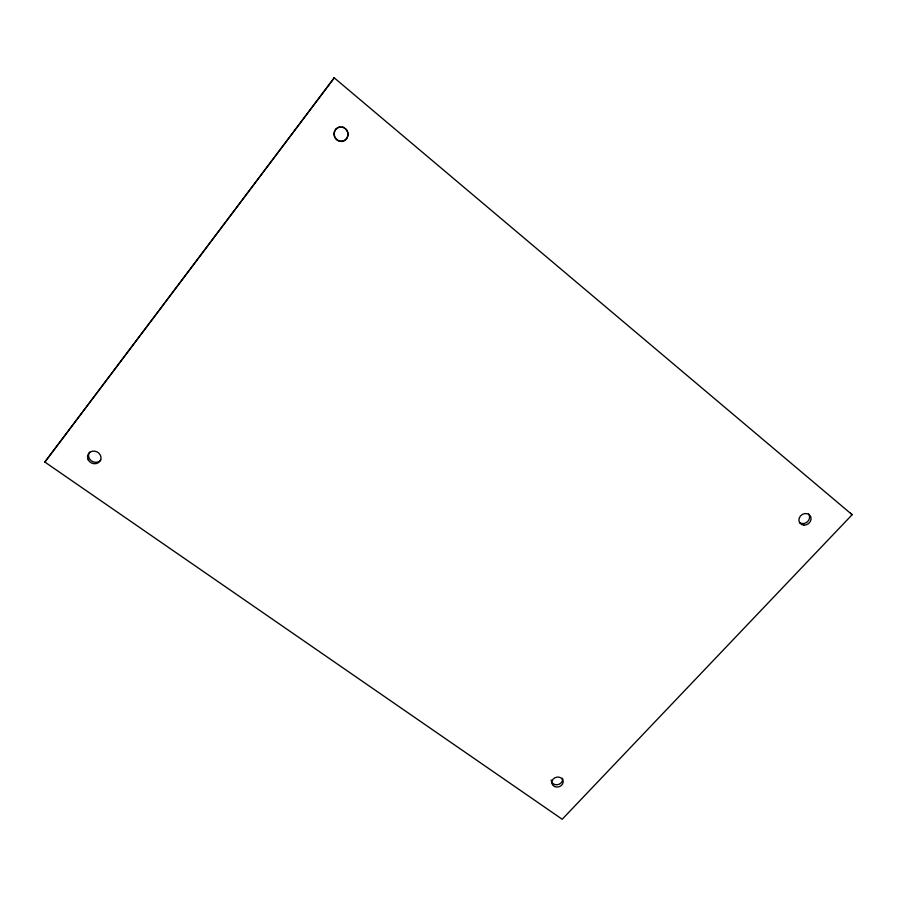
<?xml version="1.0" encoding="UTF-8"?>
<svg xmlns="http://www.w3.org/2000/svg" width="897" height="897" viewBox="0 0 897 897"><rect width="100%" height="100%" fill="white"/><g stroke="black" fill="none" stroke-linecap="round" stroke-linejoin="round"><path stroke-width="1.35" d="M44.85 462.045L334.312 77.747L44.85 462.045L562.195 819.253L852.15 514.699L850.524 513.185M334.144 77.77L852.15 514.699M808.578 514.015A6.301 5.55 -33.7 0 1 807.547 521.65A6.301 5.55 -33.7 0 1 799.53 522.57M562.464 778.282A5.741 4.945 -13.2 0 1 557.519 784.673A5.741 4.945 -13.2 0 1 551.218 779.975M345.48 128.54A7.243 6.918 70.5 0 1 345.21 139.954A7.243 6.918 70.5 0 1 334.626 136.411A7.243 6.918 70.5 0 1 340.367 126.825M342.183 126.926A7.243 6.918 70.5 0 1 343.932 127.509M100.856 459.937A6.851 6.189 24.2 0 1 91.494 460.968A6.851 6.189 24.2 0 1 89.678 452.11M803.813 525.115A6.324 5.573 -33.7 0 0 810.765 516.818A6.324 5.573 -33.7 0 0 800.393 516.033A6.324 5.573 -33.7 0 0 803.813 525.115M554.514 786.478A5.763 4.956 -13.2 0 0 563.226 781.848A5.763 4.956 -13.2 0 0 554.772 777.822A5.763 4.956 -13.2 0 0 554.514 786.478M334.581 131.153A7.266 6.941 70.4 0 0 341.723 141.468A7.266 6.941 70.4 0 0 346.601 130.155A7.266 6.941 70.4 0 0 334.581 131.153M88.153 459.746A6.873 6.212 24.1 0 0 99.847 461.35A6.873 6.212 24.1 0 0 94.723 451.157A6.873 6.212 24.1 0 0 88.153 459.746"/></g></svg>
